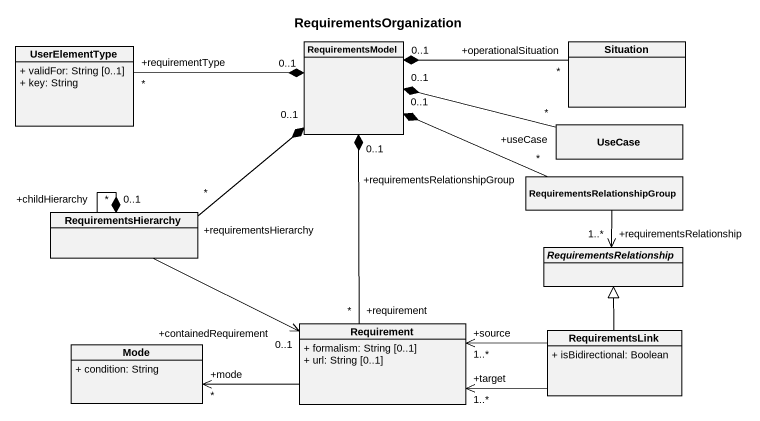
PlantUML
@startuml
title RequirementsOrganization
hide circle
hide empty members
skinparam classAttributeIconSize 0
class UserElementType {
  + validFor: String [0..1]
  + key: String
}
class RequirementsModel
class Situation
class "UseCase" as UseCase_
class "RequirementsRelationshipGroup" as RequirementsRelationshipGrou
class RequirementsHierarchy
abstract class RequirementsRelationship
class Requirement {
  + formalism: String [0..1]
  + url: String [0..1]
}
class RequirementsLink {
  + isBidirectional: Boolean
}
class Mode {
  + condition: String
}
UserElementType "+requirementType\n*" -right-* "0..1" RequirementsModel
RequirementsModel "0..1" *-right- "+operationalSituation\n*" Situation
RequirementsModel "0..1" *-right- "+useCase\n*" UseCase_
RequirementsModel "0..1" *-right- "+requirementsRelationshipGroup\n*" RequirementsRelationshipGrou
RequirementsModel "0..1" *-- "+requirementsHierarchy\n*" RequirementsHierarchy
RequirementsModel "0..1" *-- "+requirement\n*" Requirement
RequirementsRelationshipGrou --> "+requirementsRelationship\n1..*" RequirementsRelationship
RequirementsHierarchy "0..1" *-- "+childHierarchy\n*" RequirementsHierarchy
RequirementsHierarchy -right-> "+containedRequirement\n0..1" Requirement
Requirement -left-> "+mode\n*" Mode
RequirementsLink -up-|> RequirementsRelationship
RequirementsLink -left-> "+source\n1..*" Requirement
RequirementsLink -left-> "+target\n1..*" Requirement
@enduml
